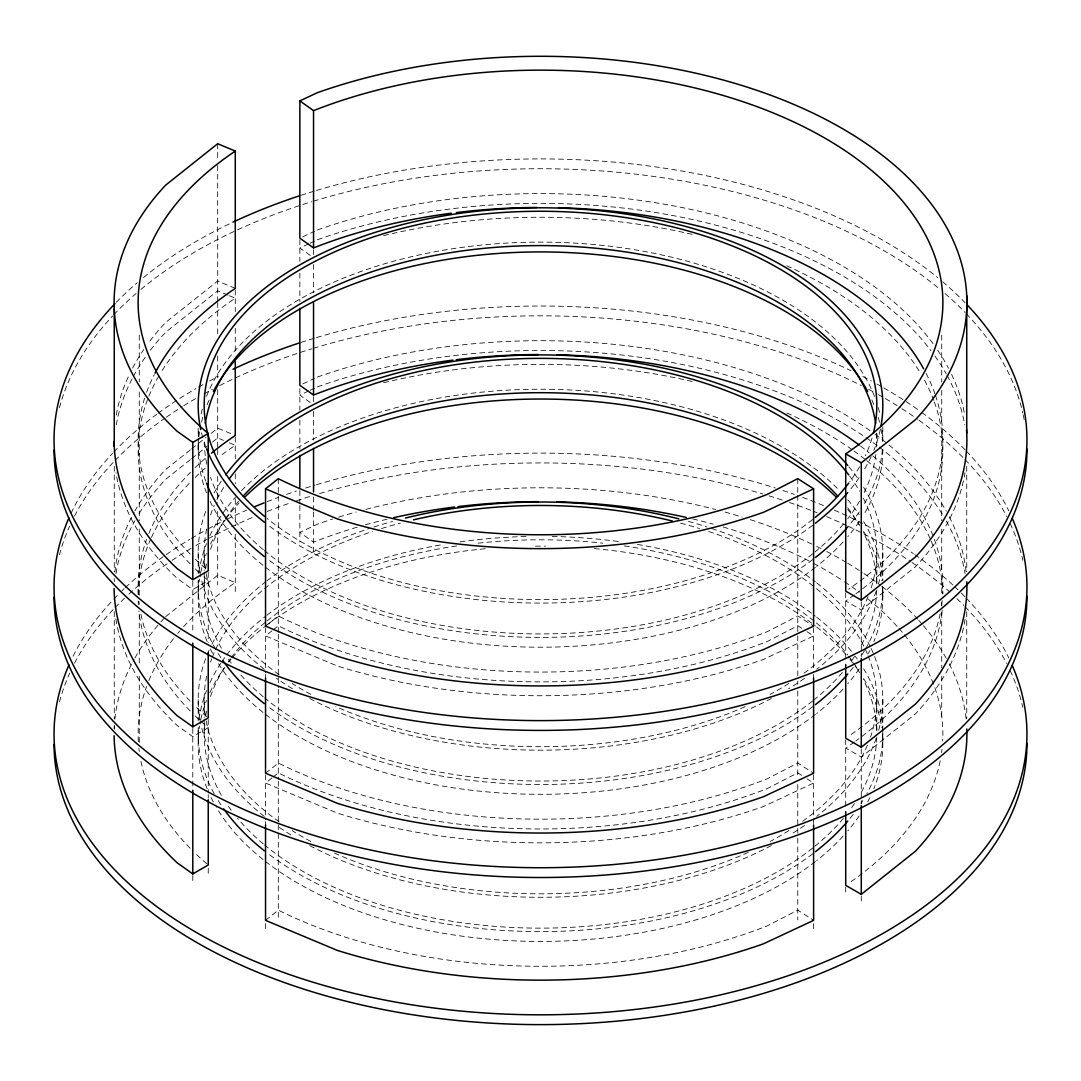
<?xml version="1.0" encoding="UTF-8"?>
<svg xmlns="http://www.w3.org/2000/svg" width="1081" height="1081" viewBox="0 0 1081 1081"><rect width="100%" height="100%" fill="white"/><g stroke="black" fill="none" stroke-linecap="round" stroke-linejoin="round"><path stroke-width="0.75" stroke-dasharray="5 3.75" d="M190.351 449.885L165.609 469.573A426.4 246.171 0 0 0 134.909 510.908M191.648 448.845L205.971 437.454M211.173 433.305L217.686 428.117L235.28 435.494M190.351 459.695L165.609 479.383A426.4 246.171 0 0 0 138.246 515.002M191.648 458.655L207.268 446.223M212.484 442.075L217.686 437.927L223.551 440.386M165.609 616.683L217.686 575.227L235.28 582.591A402.375 232.307 0 0 0 180.824 629.831M265.548 626.129L278.303 615.981A402.375 232.307 0 0 0 767.456 631.588L797.764 615.913L813.601 626.129M271.926 630.858L265.548 635.939L337.353 666.004A426.4 246.171 0 0 0 763.591 659.356L813.601 635.939L807.007 631.682M273.196 629.845L278.303 625.777A402.375 232.307 0 0 0 767.456 641.398L797.764 625.723L801.724 628.277M265.548 773.239L278.303 763.078A402.375 232.307 0 0 0 767.456 778.698L797.764 763.024L813.601 773.239M271.926 777.969L265.548 783.049L337.353 813.115A426.4 246.171 0 0 0 763.591 806.467L813.601 783.049L807.007 778.793M273.196 776.955L278.303 772.888A402.375 232.307 0 0 0 767.456 788.495L797.764 772.834L801.724 775.388M265.548 920.35L278.303 910.188A402.375 232.307 0 0 0 767.456 925.795L797.764 910.134L813.601 920.35M302.775 236.82L314.476 231.334M308.626 243.887L299.856 247.995L310.801 255.792M310.098 243.198L314.476 241.144M302.775 383.917L314.476 378.445M308.626 390.984L299.856 395.106L310.801 402.902M310.098 390.309L314.476 388.255M235.28 288.384L217.686 281.019L165.609 322.476A426.4 246.171 0 0 0 147.651 344.042M227.956 295.113L217.686 290.816L165.609 332.272A426.4 246.171 0 0 0 149.719 351.082M229.415 295.735L235.28 298.194A402.375 232.307 0 0 0 160.731 372.796M229.415 442.845L235.28 445.291A402.375 232.307 0 0 0 219.551 456.56M966.738 466.357L966.738 571.849M966.738 611.792L966.738 718.946M941.727 335.124L941.727 382.012M941.727 390.376L941.727 422.198M941.727 432.008L941.727 520.745M941.727 529.122L941.727 569.295M941.727 579.105L941.727 595.847M941.727 602.549L941.727 605.9M941.727 612.603L941.727 667.855M941.727 676.22L941.727 716.406M882.812 426.684L882.812 439.764A342.312 197.634 0 0 0 882.258 428.508M882.812 552.54L882.812 580.321M882.812 596.671L882.812 586.861A342.312 197.634 0 0 1 865.3 649.289M882.812 699.65L882.812 727.432M882.812 729.067L882.812 743.782M876.813 433.224L876.813 439.764M876.813 552.54L876.813 585.226A336.313 194.161 0 0 0 863.341 532.447M876.813 699.65L876.813 732.337A336.313 194.161 0 0 0 863.341 679.557M861.273 601.752L861.273 651.789M861.273 653.465L861.273 656.816M861.273 748.863L861.273 798.9M861.273 800.562L861.273 803.913M861.273 895.973L861.273 904.135M845.72 592.766L845.72 659.545M845.72 739.877L845.72 806.656M845.72 886.988L845.72 895.149M813.601 627.764L813.601 672.774M813.601 674.449L813.601 677.801M813.601 774.874L813.601 824.911M813.601 923.62L813.601 930.146M797.764 478.626L797.764 493.693M797.764 495.368L797.764 634.101M797.764 635.777L797.764 679.3M797.764 680.976L797.764 684.327M797.764 691.029L797.764 777.861M797.764 784.549L797.764 836.464M797.764 838.14L797.764 919.945M313.544 249.562L313.544 256.102M313.544 264.44L313.544 292.897M313.544 396.673L313.544 401.578M313.544 411.537L313.544 440.008M313.544 496.936L313.544 510.327M313.544 512.002L313.544 551.945M299.856 239.82L299.856 261.386M299.856 273.115L299.856 301.572M299.856 388.565L299.856 410.172M299.856 420.212L299.856 448.683M299.856 490.544L299.856 503.935M299.856 505.611L299.856 542.203M278.303 478.68L278.303 632.48M278.303 634.155L278.303 676.017M278.303 677.692L278.303 687.732M278.303 689.408L278.303 779.59M278.303 781.266L278.303 823.114M278.303 824.789L278.303 919.999M265.548 627.764L265.548 672.774M265.548 674.449L265.548 677.801M265.548 774.874L265.548 819.884M265.548 821.56L265.548 824.911M265.548 923.62L265.548 930.146M235.28 290.019L235.28 311.585M235.28 328.327L235.28 353.446M235.28 437.129L235.28 458.695M235.28 473.762L235.28 483.802M235.28 498.882L235.28 525.663M235.28 534.041L235.28 592.402M217.686 143.719L217.686 158.785M217.686 165.488L217.686 300.869M217.686 302.545L217.686 334.353M217.686 356.122L217.686 377.891M217.686 389.606L217.686 447.98M217.686 449.655L217.686 454.669M217.686 476.437L217.686 503.233M217.686 511.597L217.686 585.037M208.241 572.43L208.241 642.546M208.241 719.527L208.241 793.008M208.241 794.684L208.241 798.035M208.241 868.273L208.241 874.813M204.187 552.54L204.187 570.525M204.187 572.16L204.187 586.861M204.187 699.65L204.187 717.622M204.187 719.257L204.187 733.972M198.188 428.319L198.188 436.494M198.188 449.561L198.188 441.399A342.312 197.634 0 0 0 206.525 483.112M198.188 552.54L198.188 573.795M198.188 580.321L198.188 596.671M198.188 699.65L198.188 720.892M198.188 727.432L198.188 743.782M192.796 581.348L192.796 633.047M192.796 728.459L192.796 788.535M192.796 875.556L192.796 883.731M139.273 335.096L139.273 381.971M139.273 392.025L139.273 457.317M139.273 467.127L139.273 520.704M139.273 529.082L139.273 596.063M139.273 614.238L139.273 666.139M139.273 676.193L139.273 743.16M114.262 466.262L114.262 571.741M114.262 578.443L114.262 581.794M114.262 611.697L114.262 718.851M114.262 725.554L114.262 728.905M882.812 449.561A342.312 197.634 0 0 1 863.638 514.786M859.165 521.745A342.312 197.634 0 0 1 847.761 536.689M843.112 541.959A342.312 197.634 0 0 1 816.696 566.322M815.385 567.349A342.312 197.634 0 0 1 264.305 566.322M263.021 565.295A342.312 197.634 0 0 1 209.849 500.719M206.525 492.922A342.312 197.634 0 0 1 198.742 438.305M198.904 436.697A342.312 197.634 0 0 1 199.566 431.846M201.485 422.158A342.312 197.634 0 0 1 202.769 417.334M207.147 404.645A342.312 197.634 0 0 1 209.849 398.416M871.854 399.956A342.312 197.634 0 0 1 873.853 404.645M878.231 417.334A342.312 197.634 0 0 1 879.515 422.158M880.893 428.617A342.312 197.634 0 0 1 882.528 441.534M876.623 433.251A336.313 194.161 0 0 1 876.515 447.899M875.853 454.452A336.313 194.161 0 0 1 863.341 494.179M859.598 501.084A336.313 194.161 0 0 1 847.72 518.758M843.464 524.055A336.313 194.161 0 0 1 813.898 552.823M812.615 553.864A336.313 194.161 0 0 1 264.548 550.742M263.291 549.702A336.313 194.161 0 0 1 210.525 477.289M206.876 464.29A336.313 194.161 0 0 1 204.187 439.764M872.016 438.116A336.313 194.161 0 0 1 865.354 455.682M859.598 466.762A336.313 194.161 0 0 1 849.734 481.761M812.615 519.542A336.313 194.161 0 0 1 267.102 518.502M116.262 302.342A486.45 280.844 0 0 1 137.273 282.668M143.53 277.439A486.45 280.844 0 0 1 231.483 222.862M301.018 195.296A486.45 280.844 0 0 1 314.922 190.932M316.49 190.459A486.45 280.844 0 0 1 937.646 277.587M942.673 281.763A486.45 280.844 0 0 1 965.049 302.653M59.469 407.753A486.45 280.844 0 0 1 112.6 315.976M113.802 314.693A486.45 280.844 0 0 1 136.044 293.532M141.003 289.33A486.45 280.844 0 0 1 311.801 201.688M313.368 201.215A486.45 280.844 0 0 1 940.173 289.478M945.132 293.667A486.45 280.844 0 0 1 965.049 312.463M966.279 313.747A486.45 280.844 0 0 1 1022.856 413.185M1023.207 414.807A486.45 280.844 0 0 1 1024.193 419.712M882.407 449.399A342.312 197.634 0 0 1 863.638 504.989M859.165 511.948A342.312 197.634 0 0 1 848.882 525.555M812.75 559.566A342.312 197.634 0 0 1 266.926 558.553M198.228 436.562A342.312 197.634 0 0 1 198.593 430.116M201.107 413.955A342.312 197.634 0 0 1 202.769 407.537M206.525 396.403A342.312 197.634 0 0 1 540.5 242.117A342.312 197.634 0 0 1 874.475 396.403M878.231 407.537A342.312 197.634 0 0 1 879.893 413.955M935.43 395.268A402.375 232.307 0 0 1 848.653 589.145M205.525 568.471A402.375 232.307 0 0 1 195.107 558.931M190.175 554.026A402.375 232.307 0 0 1 144.57 398.376M146.597 392.335A402.375 232.307 0 0 1 154.259 374.634M926.12 373.431A402.375 232.307 0 0 1 934.876 393.687M934.322 401.916A402.375 232.307 0 0 1 855.855 593.847M854.422 594.888A402.375 232.307 0 0 1 845.72 600.941L861.273 609.927L915.391 566.849A426.4 246.171 0 0 0 965.022 472.613M204.187 577.105A402.375 232.307 0 0 0 208.241 580.592L192.796 589.523L177.122 578.362A426.4 246.171 0 0 1 115.978 472.64M198.931 572.362A402.375 232.307 0 0 1 195.107 568.741M190.175 563.836A402.375 232.307 0 0 1 148.286 397.713M148.881 396.227A402.375 232.307 0 0 1 159.866 374.242M383.66 235.631A402.375 232.307 0 0 1 694.38 234.915M786.752 265.845A402.375 232.307 0 0 1 920.174 372.648M924.512 380.188A402.375 232.307 0 0 1 933.741 400.348M116.262 415.05A426.4 246.171 0 0 1 129.679 373.837M132.571 368.094A426.4 246.171 0 0 1 143.719 349.622M317.409 229.969A426.4 246.171 0 0 1 933.93 344.853M937.754 350.312A426.4 246.171 0 0 1 948.51 368.256M951.577 374.364A426.4 246.171 0 0 1 964.738 415.036M880.245 429.616A342.312 197.634 0 0 1 873.853 450.358M871.151 456.587A342.312 197.634 0 0 1 863.638 470.654M859.165 477.613A342.312 197.634 0 0 1 848.882 491.233M812.75 525.244A342.312 197.634 0 0 1 266.926 524.231M205.917 447.21A342.312 197.634 0 0 1 203.242 439.264M202.769 437.656A342.312 197.634 0 0 1 201.107 431.224M882.407 587.037A342.312 197.634 0 0 1 873.853 641.601M869.8 650.64A342.312 197.634 0 0 1 868.381 653.465M859.165 668.855A342.312 197.634 0 0 1 847.761 683.8M843.112 689.07A342.312 197.634 0 0 1 816.696 713.433M815.385 714.446A342.312 197.634 0 0 1 264.305 713.433M263.021 712.406A342.312 197.634 0 0 1 217.362 661.896M212.619 653.465A342.312 197.634 0 0 1 209.849 647.83M207.147 641.601A342.312 197.634 0 0 1 199.566 578.957M200.755 572.484A342.312 197.634 0 0 1 206.525 553.323M210.511 544.108A342.312 197.634 0 0 1 224.74 520.353M225.74 518.988A342.312 197.634 0 0 1 239.09 502.976M847.761 509.543A342.312 197.634 0 0 1 859.165 524.488M863.638 531.447A342.312 197.634 0 0 1 881.677 580.565M876.759 590.118A336.313 194.161 0 0 1 859.598 648.195M854.49 656.424A336.313 194.161 0 0 1 849.734 663.194M842.369 672.463A336.313 194.161 0 0 1 813.898 699.934M812.615 700.974A336.313 194.161 0 0 1 264.548 697.853M263.291 696.799A336.313 194.161 0 0 1 238.631 672.463M231.266 663.194A336.313 194.161 0 0 1 226.51 656.424M221.402 648.195A336.313 194.161 0 0 1 204.768 575.443M205.633 568.89A336.313 194.161 0 0 1 206.876 562.336M210.525 549.337A336.313 194.161 0 0 1 224.74 520.042M225.618 518.677A336.313 194.161 0 0 1 238.631 501.26M847.72 507.867A336.313 194.161 0 0 1 859.598 525.542M863.341 498.125A336.313 194.161 0 0 1 871.002 588.456M868.084 596.482A336.313 194.161 0 0 1 801.832 674.76M788.887 683.449A336.313 194.161 0 0 1 770.118 694.407M745.228 706.582A336.313 194.161 0 0 1 335.772 706.582M310.882 694.407A336.313 194.161 0 0 1 292.113 683.449M279.168 674.76A336.313 194.161 0 0 1 205.633 570.511M205.376 568.876A336.313 194.161 0 0 1 206.876 528.014M210.525 515.015A336.313 194.161 0 0 1 214.241 505.435M216.97 499.517A336.313 194.161 0 0 1 224.74 485.72M849.734 476.221A336.313 194.161 0 0 1 859.598 491.206M71.035 513.299A486.45 280.844 0 0 1 112.6 453.277M113.802 451.993A486.45 280.844 0 0 1 156.691 414.307M158.056 413.307A486.45 280.844 0 0 1 195.864 388.66M198.566 387.106A486.45 280.844 0 0 1 204.052 384.025M209.646 380.971A486.45 280.844 0 0 1 218.227 376.499M301.018 342.407A486.45 280.844 0 0 1 314.922 338.042M316.49 337.569A486.45 280.844 0 0 1 851.058 370.702M862.8 376.512A486.45 280.844 0 0 1 871.381 380.985M876.961 384.025A486.45 280.844 0 0 1 882.447 387.106M883.799 387.89A486.45 280.844 0 0 1 920.404 411.456M921.769 412.442A486.45 280.844 0 0 1 965.049 449.764M966.279 451.047A486.45 280.844 0 0 1 1008.789 510.84M59.469 554.864A486.45 280.844 0 0 1 69.67 526.069M74.508 516.083A486.45 280.844 0 0 1 113.802 461.803M115.032 460.52A486.45 280.844 0 0 1 164.974 418.144M166.379 417.171A486.45 280.844 0 0 1 182.284 406.659M183.77 405.726A486.45 280.844 0 0 1 195.864 398.47M204.052 393.822A486.45 280.844 0 0 1 212.484 389.282M219.673 385.566A486.45 280.844 0 0 1 311.801 348.798M313.368 348.312A486.45 280.844 0 0 1 861.354 385.579M868.543 389.295A486.45 280.844 0 0 1 876.961 393.835M878.34 394.606A486.45 280.844 0 0 1 882.447 396.916M885.339 398.578A486.45 280.844 0 0 1 900.392 407.713M901.865 408.659A486.45 280.844 0 0 1 917.62 419.279M919.012 420.266A486.45 280.844 0 0 1 963.806 458.303M965.049 459.574A486.45 280.844 0 0 1 1006.681 516.448M1010.127 523.461A486.45 280.844 0 0 1 1022.856 560.282M864.476 650.694A342.312 197.634 0 0 1 861.017 656.275M853.206 667.274A342.312 197.634 0 0 1 848.882 672.666M812.75 706.677A342.312 197.634 0 0 1 266.926 705.663M220.902 657.667A342.312 197.634 0 0 1 216.524 650.694M215.7 649.289A342.312 197.634 0 0 1 198.364 580.443M199.107 572.376A342.312 197.634 0 0 1 206.525 543.513M209.849 535.717A342.312 197.634 0 0 1 221.835 514.678M222.781 513.299A342.312 197.634 0 0 1 235.536 497.084M241.536 490.598A342.312 197.634 0 0 1 540.5 389.228A342.312 197.634 0 0 1 839.464 490.598M847.761 499.733A342.312 197.634 0 0 1 859.165 514.678M863.638 521.637A342.312 197.634 0 0 1 882.637 580.443M863.638 487.315A342.312 197.634 0 0 1 878.677 583.159M876.218 591.145A342.312 197.634 0 0 1 816.696 669.301M804.548 678.314A342.312 197.634 0 0 1 788.603 688.705M771.361 698.461A342.312 197.634 0 0 1 309.639 698.461M292.397 688.705A342.312 197.634 0 0 1 276.452 678.314M264.305 669.301A342.312 197.634 0 0 1 201.107 578.335M200.755 576.727A342.312 197.634 0 0 1 206.525 509.192M214.133 492.922A342.312 197.634 0 0 1 221.835 480.356M848.882 466.749A342.312 197.634 0 0 1 859.165 480.356M942.173 600.509A402.375 232.307 0 0 1 941.578 605.455M940.186 613.67A402.375 232.307 0 0 1 848.653 736.242M206.876 716.744A402.375 232.307 0 0 1 195.107 706.042M190.175 701.137A402.375 232.307 0 0 1 140.868 613.927M139.273 604.428A402.375 232.307 0 0 1 138.895 601.185M138.354 594.645A402.375 232.307 0 0 1 146.597 539.446M148.881 533.528A402.375 232.307 0 0 1 190.499 472.262M195.134 467.668A402.375 232.307 0 0 1 206.214 457.56M860.49 446.021A402.375 232.307 0 0 1 869.192 452.858M872.759 455.831A402.375 232.307 0 0 1 942.686 593.901M942.173 610.319A402.375 232.307 0 0 1 855.855 740.958M854.422 741.985A402.375 232.307 0 0 1 845.72 748.052L861.273 757.038L915.391 713.96A426.4 246.171 0 0 0 965.279 618.062M195.107 715.852A402.375 232.307 0 0 0 208.241 727.702L192.796 736.62L177.122 725.473A426.4 246.171 0 0 1 115.721 618.102M190.175 710.947A402.375 232.307 0 0 1 138.895 610.981M138.354 604.455A402.375 232.307 0 0 1 138.206 601.171M138.138 594.577A402.375 232.307 0 0 1 150.759 538.906M151.435 537.433A402.375 232.307 0 0 1 190.499 482.058M195.134 477.478A402.375 232.307 0 0 1 206.214 467.37M383.66 382.742A402.375 232.307 0 0 1 694.38 382.025M786.752 412.956A402.375 232.307 0 0 1 852.666 450.088M853.99 451.034A402.375 232.307 0 0 1 865.516 459.722M866.759 460.709A402.375 232.307 0 0 1 930.552 539.622M931.227 541.176A402.375 232.307 0 0 1 942.848 593.82M114.87 572.092A426.4 246.171 0 0 1 134.112 512.326M317.409 377.066A426.4 246.171 0 0 1 873.718 433.265M875.083 434.265A426.4 246.171 0 0 1 946.253 511.205M949.24 516.759A426.4 246.171 0 0 1 966.117 572.025M116.262 424.86A426.4 246.171 0 0 1 132.571 377.904M133.341 376.472A426.4 246.171 0 0 1 145.665 356.622M317.409 239.766A426.4 246.171 0 0 1 930.917 350.595M934.916 356.014A426.4 246.171 0 0 1 946.253 373.904M947.024 375.296A426.4 246.171 0 0 1 964.738 424.847M882.407 734.134A342.312 197.634 0 0 1 873.853 788.698M869.8 797.751A342.312 197.634 0 0 1 867.638 801.98M859.165 815.966A342.312 197.634 0 0 1 847.761 830.911M843.112 836.167A342.312 197.634 0 0 1 816.696 860.544M815.385 861.557A342.312 197.634 0 0 1 264.305 860.544M263.021 859.517A342.312 197.634 0 0 1 216.524 807.602M213.362 801.98A342.312 197.634 0 0 1 209.849 794.927M207.147 788.698A342.312 197.634 0 0 1 199.566 726.054M200.755 719.595A342.312 197.634 0 0 1 206.525 700.42M209.849 692.624A342.312 197.634 0 0 1 224.74 667.463M228.848 662.018A342.312 197.634 0 0 1 231.01 659.315M232.118 657.978A342.312 197.634 0 0 1 266.926 624.98M268.25 623.967A342.312 197.634 0 0 1 486.572 548.608M535.473 546.162A342.312 197.634 0 0 1 545.527 546.162M594.428 548.608A342.312 197.634 0 0 1 815.385 625.994M816.696 627.021A342.312 197.634 0 0 1 848.882 657.978M849.99 659.315A342.312 197.634 0 0 1 854.247 664.72M855.26 666.085A342.312 197.634 0 0 1 859.165 671.598M863.638 678.557A342.312 197.634 0 0 1 881.677 727.675M876.759 737.215A336.313 194.161 0 0 1 859.598 795.305M854.49 803.534A336.313 194.161 0 0 1 849.734 810.291M843.464 818.263A336.313 194.161 0 0 1 813.898 847.045M812.615 848.072A336.313 194.161 0 0 1 264.548 844.964M263.291 843.91A336.313 194.161 0 0 1 237.536 818.263M231.266 810.291A336.313 194.161 0 0 1 226.51 803.534M221.402 795.305A336.313 194.161 0 0 1 204.768 722.554M205.633 716A336.313 194.161 0 0 1 206.876 709.447M210.525 696.434A336.313 194.161 0 0 1 224.74 667.153M228.361 661.694A336.313 194.161 0 0 1 230.28 658.991M231.266 657.653A336.313 194.161 0 0 1 265.818 621.94M267.102 620.899A336.313 194.161 0 0 1 456.695 545.932M478.126 543.175A336.313 194.161 0 0 1 602.874 543.175M624.305 545.932A336.313 194.161 0 0 1 815.182 621.94M816.452 622.98A336.313 194.161 0 0 1 847.72 654.964M848.734 656.302A336.313 194.161 0 0 1 852.639 661.694M853.571 663.058A336.313 194.161 0 0 1 859.598 672.639M868.084 655.708A336.313 194.161 0 0 1 870.475 737.174M867.435 745.174A336.313 194.161 0 0 1 801.832 821.857M788.887 830.546A336.313 194.161 0 0 1 770.118 841.518M748.268 852.328A336.313 194.161 0 0 1 332.732 852.328M310.882 841.518A336.313 194.161 0 0 1 292.113 830.546M279.168 821.857A336.313 194.161 0 0 1 205.633 717.622M205.376 715.973A336.313 194.161 0 0 1 206.876 675.125M210.525 662.113A336.313 194.161 0 0 1 211.673 658.897M212.281 657.302A336.313 194.161 0 0 1 214.93 650.965M215.646 649.397A336.313 194.161 0 0 1 263.291 589.713M264.548 588.659A336.313 194.161 0 0 1 372.35 531.487M381.498 528.541A336.313 194.161 0 0 1 400.443 523.123M680.557 523.123A336.313 194.161 0 0 1 699.502 528.541M708.65 531.487A336.313 194.161 0 0 1 815.182 587.618M816.452 588.659A336.313 194.161 0 0 1 864.03 646.614M865.354 649.397A336.313 194.161 0 0 1 867.435 654.127M73.076 656.194A486.45 280.844 0 0 1 112.6 600.387M113.802 599.104A486.45 280.844 0 0 1 118.748 594.023M122.031 590.767A486.45 280.844 0 0 1 124.274 588.605M125.41 587.524A486.45 280.844 0 0 1 189.77 539.365M191.283 538.46A486.45 280.844 0 0 1 206.836 529.595M208.241 528.839A486.45 280.844 0 0 1 225.537 519.947M227.01 519.218A486.45 280.844 0 0 1 246.698 510.124M267.169 501.652A486.45 280.844 0 0 1 278.452 497.355M286.6 494.409A486.45 280.844 0 0 1 296.451 491.017M305.612 488.031A486.45 280.844 0 0 1 314.922 485.139M316.49 484.666A486.45 280.844 0 0 1 775.266 487.99M782.901 490.477A486.45 280.844 0 0 1 794.427 494.422M802.588 497.368A486.45 280.844 0 0 1 824.979 506.151M834.343 510.151A486.45 280.844 0 0 1 913.404 553.634M914.823 554.607A486.45 280.844 0 0 1 953.442 585.524M954.604 586.605A486.45 280.844 0 0 1 957.996 589.834M961.306 593.077A486.45 280.844 0 0 1 965.049 596.874M966.279 598.144A486.45 280.844 0 0 1 1008.789 657.951M59.469 701.961A486.45 280.844 0 0 1 69.67 673.179M74.508 663.194A486.45 280.844 0 0 1 113.802 608.914M115.032 607.63A486.45 280.844 0 0 1 124.274 598.415M128.869 594.118A486.45 280.844 0 0 1 170.636 561.35M172.068 560.39A486.45 280.844 0 0 1 192.81 547.364M195.864 545.581A486.45 280.844 0 0 1 206.836 539.405M208.241 538.649A486.45 280.844 0 0 1 254.494 516.596M267.169 511.462A486.45 280.844 0 0 1 291.519 502.503M296.451 500.827A486.45 280.844 0 0 1 311.801 495.895M319.638 493.544A486.45 280.844 0 0 1 762.835 493.976M769.077 495.868A486.45 280.844 0 0 1 782.901 500.287M789.508 502.516A486.45 280.844 0 0 1 817.06 512.732M826.546 516.61A486.45 280.844 0 0 1 846.558 525.488M848.058 526.19A486.45 280.844 0 0 1 910.567 561.498M911.986 562.458A486.45 280.844 0 0 1 949.942 592.131M956.874 598.563A486.45 280.844 0 0 1 963.806 605.414M965.049 606.684A486.45 280.844 0 0 1 1006.681 663.545M1010.127 670.558A486.45 280.844 0 0 1 1022.856 707.393M882.812 733.972A342.312 197.634 0 0 1 866.867 793.589M862.787 800.589A342.312 197.634 0 0 1 861.017 803.386M853.206 814.385A342.312 197.634 0 0 1 848.882 819.763M812.75 853.774A342.312 197.634 0 0 1 266.926 852.774M220.902 804.777A342.312 197.634 0 0 1 218.213 800.589M214.133 793.589A342.312 197.634 0 0 1 198.364 727.554M199.107 719.487A342.312 197.634 0 0 1 206.525 690.61M209.849 682.814A342.312 197.634 0 0 1 220.902 663.166M221.835 661.788A342.312 197.634 0 0 1 225.74 656.289M226.753 654.924A342.312 197.634 0 0 1 265.615 616.197M266.926 615.17A342.312 197.634 0 0 1 443.521 544.432M460.02 541.878A342.312 197.634 0 0 1 528.758 536.446M552.242 536.446A342.312 197.634 0 0 1 620.98 541.878M637.479 544.432A342.312 197.634 0 0 1 815.385 616.197M816.696 617.21A342.312 197.634 0 0 1 854.247 654.924M855.26 656.289A342.312 197.634 0 0 1 857.247 659.032M863.638 668.747A342.312 197.634 0 0 1 882.772 730.77M871.151 648.492A342.312 197.634 0 0 1 878.677 730.27M876.218 738.255A342.312 197.634 0 0 1 816.696 816.412M804.548 825.425A342.312 197.634 0 0 1 790.103 834.897M771.361 845.572A342.312 197.634 0 0 1 309.639 845.572M290.897 834.897A342.312 197.634 0 0 1 276.452 825.425M264.305 816.412A342.312 197.634 0 0 1 201.107 725.446M200.755 723.824A342.312 197.634 0 0 1 206.525 656.289M207.147 654.721A342.312 197.634 0 0 1 209.849 648.492M211.903 644.262A342.312 197.634 0 0 1 265.615 581.862M266.926 580.848A342.312 197.634 0 0 1 369.337 528.487M373.877 527.001A342.312 197.634 0 0 1 392.579 521.42M688.421 521.42A342.312 197.634 0 0 1 707.123 527.001M711.663 528.487A342.312 197.634 0 0 1 815.385 581.862M816.696 582.889A342.312 197.634 0 0 1 870.489 647.087M941.997 749.268A402.375 232.307 0 0 1 941.578 752.565M940.186 760.781A402.375 232.307 0 0 1 848.653 883.353M206.876 863.841A402.375 232.307 0 0 1 195.107 853.152M190.175 848.247A402.375 232.307 0 0 1 140.868 761.024M139.273 751.538A402.375 232.307 0 0 1 138.895 748.282M138.354 741.755A402.375 232.307 0 0 1 146.597 686.543M148.881 680.638A402.375 232.307 0 0 1 174.5 637.452M177.825 633.358A402.375 232.307 0 0 1 179.811 631.007M357.23 527.163A402.375 232.307 0 0 0 313.544 542.149L299.856 532.406L317.409 524.177A426.4 246.171 0 0 1 332.597 519.042M365.405 524.812A402.375 232.307 0 0 1 387.025 519.231M692.772 518.948A402.375 232.307 0 0 1 713.217 524.15M723.121 526.974A402.375 232.307 0 0 1 812.088 562.566M813.628 563.377A402.375 232.307 0 0 1 843.099 580.848M844.491 581.781A402.375 232.307 0 0 1 859.206 592.172M867.975 598.982A402.375 232.307 0 0 1 897.852 627.196M898.987 628.466A402.375 232.307 0 0 1 903.351 633.561M904.405 634.844A402.375 232.307 0 0 1 942.686 741.012M114.194 729.121A426.4 246.171 0 0 1 114.343 725.824M114.87 719.203A426.4 246.171 0 0 1 134.112 659.437M134.909 658.005A426.4 246.171 0 0 1 159.65 623.278M160.812 621.94A426.4 246.171 0 0 1 164.393 617.994M338.812 517.083A426.4 246.171 0 0 1 356.244 511.962M365.932 509.367A426.4 246.171 0 0 1 715.622 509.516M725.121 512.07A426.4 246.171 0 0 1 742.134 517.056M750.322 519.664A426.4 246.171 0 0 1 815.196 545.689M816.655 546.405A426.4 246.171 0 0 1 821.033 548.58M826.762 551.513A426.4 246.171 0 0 1 846.139 562.309M847.653 563.215A426.4 246.171 0 0 1 862.449 572.565M863.895 573.525A426.4 246.171 0 0 1 880.475 585.389M881.799 586.402A426.4 246.171 0 0 1 917.634 619.102M918.809 620.413A426.4 246.171 0 0 1 922.269 624.332M923.404 625.656A426.4 246.171 0 0 1 947.78 661.086M949.24 663.856A426.4 246.171 0 0 1 966.117 719.135M115.978 573.619A426.4 246.171 0 0 1 134.909 520.704M317.409 386.876A426.4 246.171 0 0 1 877.799 446.075M879.137 447.075A426.4 246.171 0 0 1 943.037 515.475M946.253 521.015A426.4 246.171 0 0 1 965.022 573.606"/><path stroke-width="1.5" d="M265.548 488.828L278.303 478.68A402.375 232.307 0 0 0 767.456 494.287L797.764 478.626L813.601 488.828L813.601 626.129L763.591 649.559A426.4 246.171 0 0 1 337.353 656.194L265.548 626.129L265.548 488.828L337.353 518.907A426.4 246.171 0 0 0 763.591 512.259L813.601 488.828M299.856 100.884L313.544 110.627A402.375 232.307 0 0 1 840.288 147.516A402.375 232.307 0 0 1 845.72 453.831L845.72 591.131L861.273 600.117L861.273 462.817L915.391 419.752A426.4 246.171 0 0 0 833.762 123.747A426.4 246.171 0 0 0 317.409 92.669L299.856 100.884L299.856 238.185L313.544 247.927A402.375 232.307 0 0 1 451.29 213.227M861.273 600.117L915.391 557.039A426.4 246.171 0 0 0 966.549 429.846M845.72 664.572L845.72 738.242L861.273 747.228L915.391 704.15A426.4 246.171 0 0 0 966.806 581.848M845.72 811.669L845.72 885.353L861.273 894.338L915.391 851.26A426.4 246.171 0 0 0 966.806 728.959M192.796 442.413L208.241 433.495A402.375 232.307 0 0 1 235.28 151.083L217.686 143.719L165.609 185.175A426.4 246.171 0 0 0 177.122 431.265L192.796 442.413L192.796 579.713L208.241 570.795L208.241 433.495M114.113 588.605A426.4 246.171 0 0 0 177.122 715.663L192.796 726.824L208.241 717.892L208.241 652.6M114.113 735.702A426.4 246.171 0 0 0 177.122 862.773L192.796 873.921L208.241 865.003L208.241 799.697M845.72 453.831L861.273 462.817M452.953 360.122A402.375 232.307 0 0 0 313.544 395.038L299.856 385.295L299.856 308.274M192.796 579.713L177.122 568.565A426.4 246.171 0 0 1 114.113 441.494M966.738 295.816L966.738 433.116M861.273 658.478L861.273 747.228M861.273 805.588L861.273 894.338M813.601 677.801L813.601 773.239L763.591 796.656A426.4 246.171 0 0 1 337.353 803.305L265.548 773.239L265.548 677.801M813.601 824.911L813.601 920.35L763.591 943.767A426.4 246.171 0 0 1 337.353 950.415L265.548 920.35L265.548 824.911M313.544 110.627L313.544 247.927M313.544 302.95L313.544 395.038M313.544 448.385L313.544 491.909M299.856 455.385L299.856 487.193M235.28 151.083L235.28 288.384A402.375 232.307 0 0 0 155.015 373.175M235.28 361.811L235.28 435.494A402.375 232.307 0 0 0 211.43 453.182M192.796 643.1L192.796 726.824M192.796 790.211L192.796 873.921M114.262 309.112L114.262 446.412M967.495 305.22A486.45 280.844 0 0 1 538.919 720.608A486.45 280.844 0 0 1 115.032 303.612M232.983 222.146A486.45 280.844 0 0 1 299.491 195.796M200.755 429.616A342.312 197.634 0 0 1 537.689 207.809A342.312 197.634 0 0 1 880.893 426.387M847.761 492.558A342.312 197.634 0 0 1 815.385 523.218M264.305 522.191A342.312 197.634 0 0 1 206.525 448.791M205.376 423.428A336.313 194.161 0 0 1 540.5 245.59A336.313 194.161 0 0 1 875.624 423.428M456.304 212.592A402.375 232.307 0 0 1 536.689 207.457M558.512 207.687A402.375 232.307 0 0 1 923.674 368.864M213.362 391.363A342.312 197.634 0 0 1 540.5 251.927A342.312 197.634 0 0 1 867.638 391.363M1026.95 449.02A486.45 280.844 0 0 1 541.446 730.418A486.45 280.844 0 0 1 54.05 450.115M847.761 526.893A342.312 197.634 0 0 1 815.385 557.539M264.305 556.512A342.312 197.634 0 0 1 206.525 483.112M264.548 516.421A336.313 194.161 0 0 1 463.046 216.484A336.313 194.161 0 0 1 873.353 433.224M848.734 483.099A336.313 194.161 0 0 1 815.182 517.461M1012.248 518.353A486.45 280.844 0 0 1 540.041 867.719A486.45 280.844 0 0 1 68.968 517.84M232.983 369.256A486.45 280.844 0 0 1 299.491 342.907M225.74 474.856A342.312 197.634 0 0 1 531.501 354.973A342.312 197.634 0 0 1 847.761 465.411M243.198 496.098A336.313 194.161 0 0 1 540.5 392.7A336.313 194.161 0 0 1 837.802 496.098M456.304 359.703A402.375 232.307 0 0 1 538.365 354.554M556.823 354.744A402.375 232.307 0 0 1 859.206 445.061M245.13 496.774A342.312 197.634 0 0 1 835.87 496.774M1026.95 596.131A486.45 280.844 0 0 1 541.446 877.515A486.45 280.844 0 0 1 54.05 597.212M847.761 673.99A342.312 197.634 0 0 1 815.385 704.65M264.305 703.623A342.312 197.634 0 0 1 222.781 660.437M229.307 478.91A336.313 194.161 0 0 1 536.703 358.379A336.313 194.161 0 0 1 848.734 474.87M1012.248 665.45A486.45 280.844 0 0 1 540.041 1014.816A486.45 280.844 0 0 1 68.968 664.937M254.494 506.786A486.45 280.844 0 0 1 263.98 502.908M393.741 517.664A402.375 232.307 0 0 1 454.628 507.016M457.966 506.597A402.375 232.307 0 0 1 538.365 501.665M556.823 501.854A402.375 232.307 0 0 1 686.354 517.461M1026.95 743.228A486.45 280.844 0 0 1 541.446 1024.626A486.45 280.844 0 0 1 54.05 744.323M847.761 821.101A342.312 197.634 0 0 1 815.385 851.747M264.305 850.733A342.312 197.634 0 0 1 223.753 808.912M413.442 519.866A336.313 194.161 0 0 1 672.463 521.056M405.429 518.042A342.312 197.634 0 0 1 678.814 518.866"/></g></svg>
